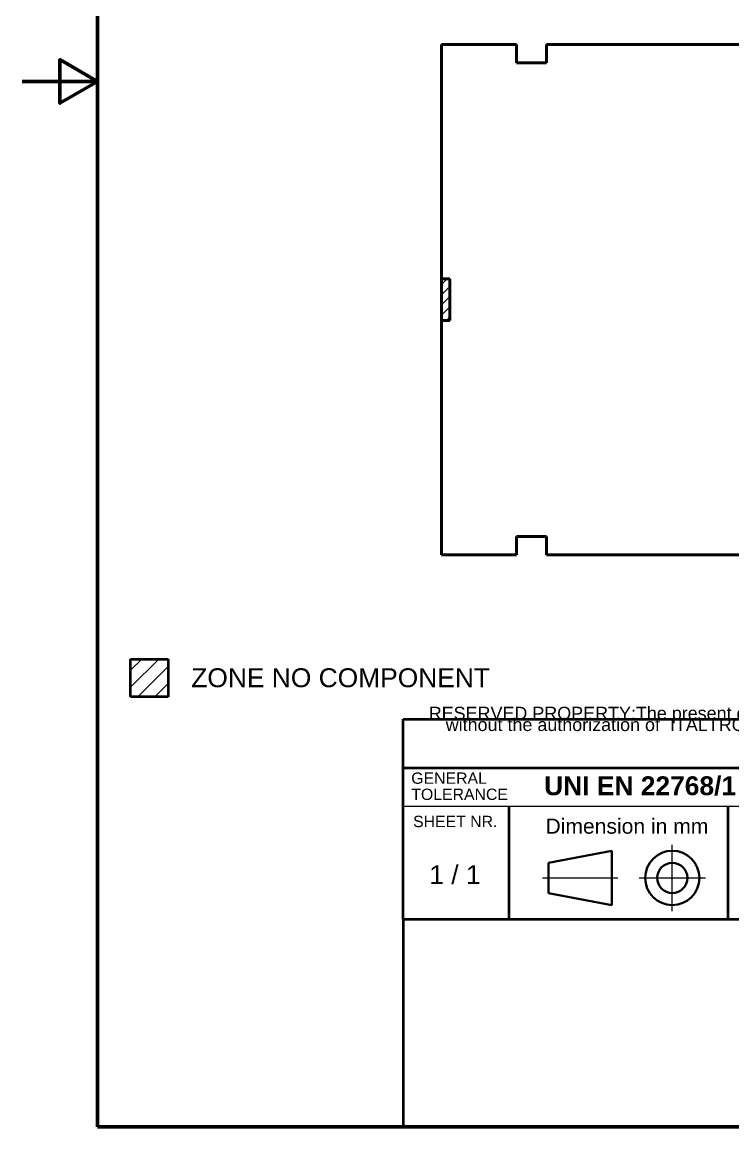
# Model space of a CAD drawing. Header units: millimetres. Extents: x 0 to 210, y 0 to 297.
# Drawn here: x 0 to 94.2, y 10 to 156.3 of the extents above; entities that cross this region are included whole.
import ezdxf
from ezdxf.enums import TextEntityAlignment as Align

# ---------------------------------------------------------------- set-up
doc = ezdxf.new("R2010")
doc.units = ezdxf.units.MM
doc.linetypes.add('CENTER', pattern=[50.8, 31.75, -6.35, 6.35, -6.35])
doc.layers.get('0').update_dxf_attribs({"lineweight": 25})
for name, color, linetype, lineweight in [('AM_0', 7, 'Continuous', 30), ('Bordo_0', 7, 'Continuous', 50), ('Geometria schizzo(ISO)', 7, 'Continuous', 35), ('Simboli(ISO)', 7, 'Continuous', 25), ('Spigoli visibili(ISO)', 7, 'Continuous', 40), ('Tratteggio', 7, 'Continuous', 9)]:
    doc.layers.add(name, color=color, linetype=linetype, lineweight=lineweight)
doc.layers.add('AM_7', color=4, linetype='CENTER', lineweight=15, true_color=0x00ffff)
doc.styles.add('Corrente-ISO', font='arial.ttf')
doc.styles.add('Gruppo1', font='arial.ttf')
doc.styles.add('Stile testo18', font='arial.ttf')
doc.styles.add('Stile testo42', font='arial.ttf')
doc.styles.add('Stile testo43', font='arial.ttf')
doc.styles.add('Stile testo76', font='arial.ttf')
doc.styles.add('Stile testo77', font='arial.ttf')

# ---------------------------------------------------------------- blocks, each defined once
blk = doc.blocks.new('Bordi Bordo di default')
at = {"layer": 'Bordo_0', "flags": 128}
for points in [[(10, 10), (10, 287), (200, 287), (200, 10), (10, 10)], [(0, 148.5), (10, 148.5), (5, 151.39), (5, 145.61), (10, 148.5)]]:
    blk.add_lwpolyline(points, dxfattribs=at)
blk = doc.blocks.new('Cartigli Italtronic_new')
at = {"layer": 'AM_0'}
for p, q in [((162.84, 45.74), (154.43, 44.14)), ((162.84, 38.54), (162.84, 45.74)), ((154.43, 40.14), (154.43, 44.14)), ((162.84, 38.54), (154.43, 40.14))]:
    blk.add_line(p, q, dxfattribs=at)
at = {"layer": 'AM_0', "lineweight": 15}
blk.add_line((284.6, 9.16), (135.2, 9.16), dxfattribs=at)
at = {"layer": 'AM_0'}
for radius in [3.6, 2]:
    blk.add_circle((170.84, 42.14), radius, dxfattribs=at)
at = {"layer": 'AM_7', "color": 7, "ltscale": 0.418}
for p, q in [((170.84, 37.74), (170.84, 46.54)), ((166.44, 42.14), (175.24, 42.14))]:
    blk.add_line(p, q, dxfattribs=at)
at = {"layer": 'AM_7', "color": 7, "ltscale": 0.380361}
blk.add_line((153.63, 42.14), (163.64, 42.14), dxfattribs=at)
at = {"layer": 'Geometria schizzo(ISO)'}
for p, q in [((135.2, 63.16), (259.86, 63.16)), ((135.2, 36.66), (135.2, 63.16)), ((198.86, 56.66), (135.2, 56.66)), ((149.2, 51.66), (149.2, 36.87)), ((178.2, 51.66), (178.2, 36.66)), ((135.2, 36.66), (166.7, 36.66)), ((135.2, 36.66), (135.2, 9.16)), ((166.7, 36.66), (181.7, 36.66))]:
    blk.add_line(p, q, dxfattribs=at)
at = {"layer": 'Geometria schizzo(ISO)', "lineweight": 15}
blk.add_line((135.2, 51.66), (198.86, 51.66), dxfattribs=at)
at = {"insert": (198.3, 66.33), "char_height": 3.1669, "width": 123.5662, "attachment_point": 2, "line_spacing_factor": 0.534655, "style": 'Gruppo1'}
blk.add_mtext('\\fArial|b0|i0;\\H1.7000;\\PRESERVED PROPERTY:The present drawing cannot be reproduced or comunicated to 3d parties, even partially, without the authorization of  ITALTRONIC Srl. Italtronic reserves to protect its own rights according to the law.', dxfattribs=at)
at = {"layer": 'AM_0'}
for s, height, style, p in [('GENERAL', 1.5, 'Stile testo76', (136.26, 54.61)), ('TOLERANCE', 1.5, 'Stile testo76', (136.26, 52.47)), ('SHEET NR.', 1.5, 'Stile testo76', (136.5, 48.87)), ('Dimension in mm', 2, 'Stile testo42', (154.04, 48))]:
    blk.add_text(s, height=height, dxfattribs=dict(at, style=style)).set_placement(p)
at = {"layer": 'AM_0', "style": 'Stile testo43'}
blk.add_text('1 / 1 ', height=2.5, dxfattribs=at).set_placement((142.53, 42.58), align=Align.MIDDLE_CENTER)
at = {"layer": 'AM_0'}
for tag, p, height, style in [('PROGETTISTA_001', (204.96, 48.65), 3, 'Stile testo77'), ('VERIFICATO_DA_001', (237.18, 48.68), 3, 'Stile testo77'), ('Scale_1_001', (271.09, 48.11), 3, 'Stile testo77'), ('DATA_CREAZIONE_001', (204.32, 38.44), 3.17, 'Gruppo1'), ('NUMERO_PARTE_001', (239, 14.09), 5, 'Stile testo18')]:
    blk.add_attdef(tag, p, '', height=height, dxfattribs=dict(at, style=style))
at = {"layer": 'AM_0', "style": 'Stile testo43'}
blk.add_attdef('Sostituisce', text='', height=2.5, dxfattribs=at).set_placement((245.27, 41.57), align=Align.TOP_CENTER)
at = {"layer": 'Simboli(ISO)', "color": 7, "insert": (175.21, 53.97), "char_height": 2.5, "attachment_point": 5, "style": 'Corrente-ISO'}
blk.add_mtext('\\fArial|b1|i0;\\H2.5000;UNI EN 22768/1 Media (m)', dxfattribs=at)
at = {"layer": 'Simboli(ISO)', "color": 7, "style": 'Corrente-ISO'}
blk.add_attdef('Part_number', text='', height=2.5, dxfattribs=at).set_placement((260.96, 41.28), align=Align.TOP_LEFT)

msp = doc.modelspace()

# ---------------------------------------------------------------- hatches: boundary and pattern name
at = {"layer": 'Tratteggio'}
h = msp.add_hatch(dxfattribs=at)
h.set_pattern_fill('ANSI31', color=256, scale=7.62, style=0)
h.set_pattern_definition([(45, (0, 0), (-0.673519, 0.673519), [])])
h.paths.add_polyline_path([(55.58, 122.33), (56.68, 122.33), (56.68, 116.83), (55.58, 116.83)])
h = msp.add_hatch(dxfattribs=at)
h.set_pattern_fill('ANSI31', color=256, scale=12.7, style=0)
h.set_pattern_definition([(45, (0, 0), (-1.122532, 1.122532), [])])
h.paths.add_polyline_path([(19.36, 71.98), (19.36, 66.98), (14.36, 66.98), (14.36, 71.98)])

# ---------------------------------------------------------------- linework, layer by layer
at = {"layer": 'Geometria schizzo(ISO)'}
for p, q in [((14.36, 71.98), (19.36, 71.98)), ((14.36, 66.98), (14.36, 71.98)), ((19.36, 71.98), (19.36, 66.98)), ((19.36, 66.98), (14.36, 66.98))]:
    msp.add_line(p, q, dxfattribs=at)
at = {"layer": 'Spigoli visibili(ISO)'}
for p, q in [((65.49, 153.38), (55.58, 153.38)), ((55.58, 153.38), (55.58, 122.33)), ((65.49, 150.94), (65.49, 153.38)), ((128.08, 153.38), (69.49, 153.38)), ((69.49, 153.38), (69.49, 150.94)), ((69.49, 150.94), (65.49, 150.94)), ((55.58, 122.33), (56.68, 122.33)), ((55.58, 116.83), (55.58, 122.33)), ((56.68, 122.33), (56.68, 116.83)), ((55.58, 116.83), (55.58, 85.78)), ((56.68, 116.83), (55.58, 116.83)), ((65.49, 85.78), (65.49, 88.22)), ((65.49, 88.22), (69.49, 88.22)), ((69.49, 88.22), (69.49, 85.78)), ((55.58, 85.78), (65.49, 85.78)), ((69.49, 85.78), (128.08, 85.78))]:
    msp.add_line(p, q, dxfattribs=at)

# ---------------------------------------------------------------- block references
for name, p in [('Bordi Bordo di default', (0, 0)), ('Cartigli Italtronic_new', (-84.7, 0.84))]:
    msp.add_blockref(name, p)

# ---------------------------------------------------------------- texts
at = {"layer": 'Simboli(ISO)', "color": 7, "insert": (22.41, 70.75), "char_height": 2.5, "attachment_point": 1, "style": 'Corrente-ISO'}
msp.add_mtext('\\fArial|b0|i0;ZONE NO COMPONENT', dxfattribs=at)

doc.saveas('drawing.dxf')
